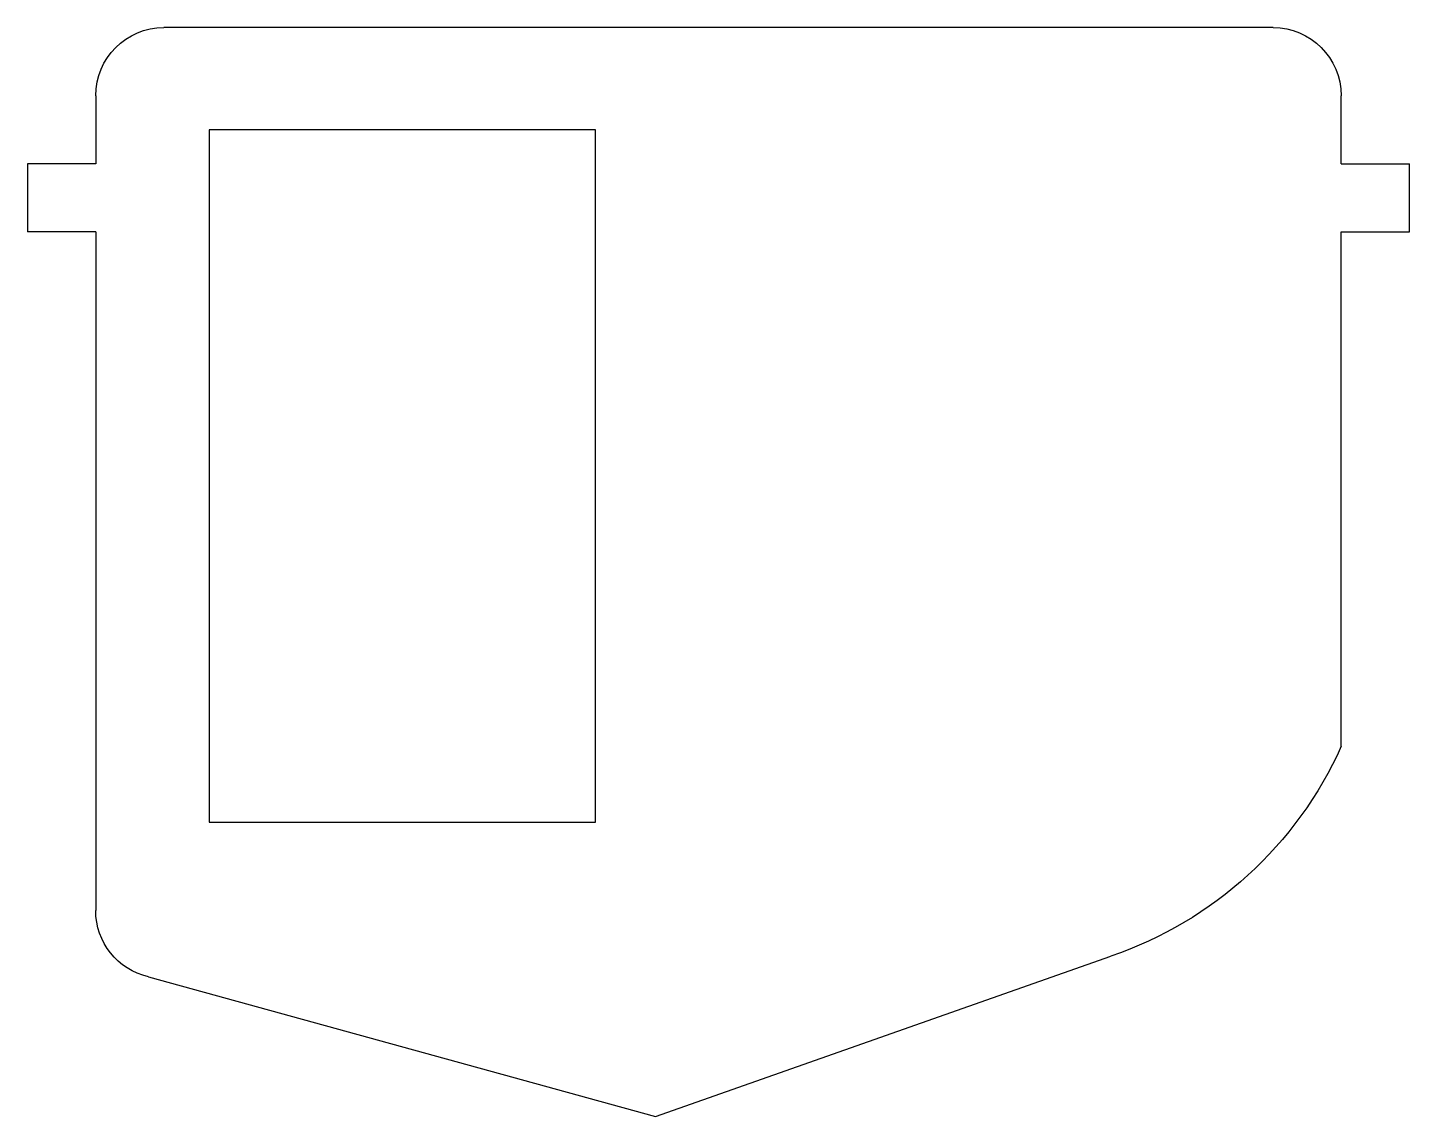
# Model space of a CAD drawing. Header units: millimetres. Extents: x 885 to 1006, y -896 to -801.
import ezdxf

# ---------------------------------------------------------------- set-up
doc = ezdxf.new("R2010")
doc.units = ezdxf.units.MM

msp = doc.modelspace()

# ---------------------------------------------------------------- linework, layer by layer
at = {"extrusion": (-6.12323e-17, 6.12323e-17, -1)}
for p, q in [((994.07, -801.33, -0.74), (897.37, -801.33, -0.74)), ((891.43, -807.27, -0.74), (891.43, -813.21, -0.74)), ((1000.01, -813.21, -0.74), (1000.01, -807.27, -0.74)), ((901.33, -810.24, -0.74), (901.33, -870.63, -0.74)), ((934.99, -810.24, -0.74), (901.33, -810.24, -0.74)), ((934.99, -870.63, -0.74), (934.99, -810.24, -0.74)), ((885.49, -813.21, -0.74), (885.49, -819.15, -0.74)), ((891.43, -813.21, -0.74), (885.49, -813.21, -0.74)), ((1000.01, -813.21, -0.74), (1005.95, -813.21, -0.74)), ((1005.95, -819.15, -0.74), (1005.95, -813.21, -0.74)), ((891.43, -819.15, -0.74), (885.49, -819.15, -0.74)), ((891.43, -819.15, -0.74), (891.43, -878.33, -0.74)), ((1000.01, -819.15, -0.74), (1005.95, -819.15, -0.74)), ((1000.01, -864, -0.74), (1000.01, -819.15, -0.74)), ((901.33, -870.63, -0.74), (934.99, -870.63, -0.74)), ((940.22, -896.28, -0.74), (979.92, -882.31, -0.74)), ((896.02, -884.12, -0.74), (940.22, -896.28, -0.74))]:
    msp.add_line(p, q, dxfattribs=at)
for centre, radius, start, end in [((-897.37, -807.27, 0.74), 5.94, 0, 90), ((-994.07, -807.27, 0.74), 5.94, 90, 180), ((-968.91, -850.04, 0.74), 34.1, 204.1801, 251.1566), ((-897.37, -878.33, 0.74), 5.94, 283.1328, 0)]:
    msp.add_arc(centre, radius, start, end, dxfattribs=at)

doc.saveas('drawing.dxf')
